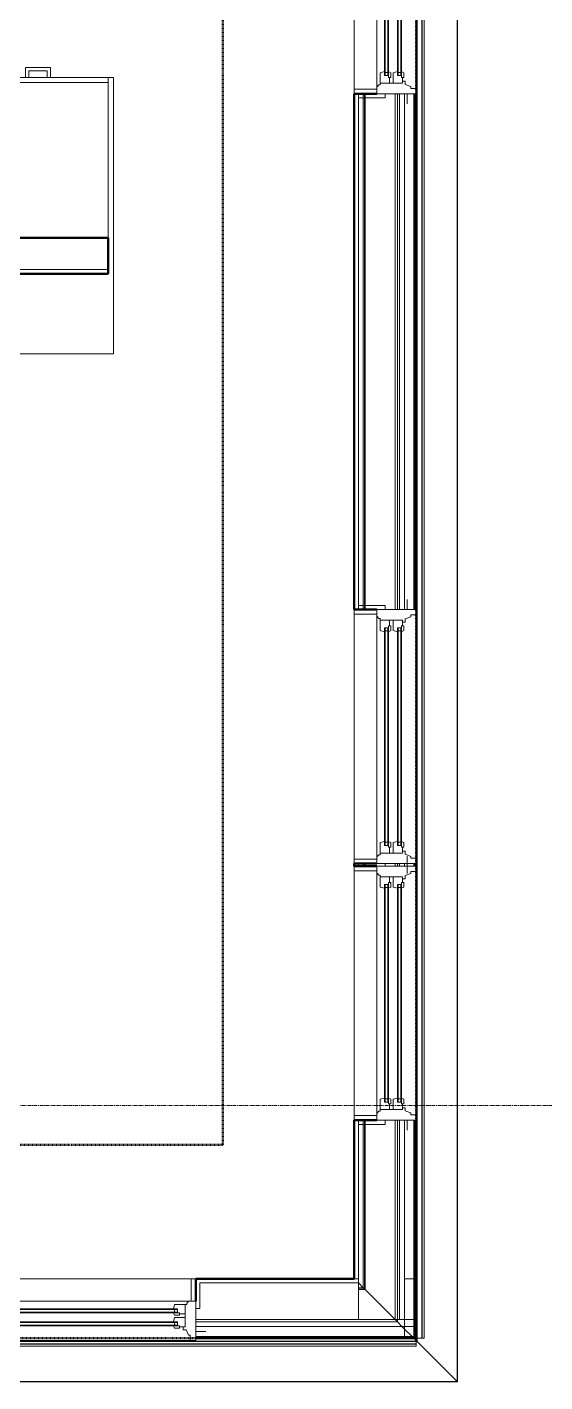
# Model space of a CAD drawing. Header units: inches. Extents: x -4218 to -1830, y 9767 to 12426.
# Drawn here: x -2125.7 to -2048.3, y 11240.8 to 11443.6 of the extents above; entities that cross this region are included whole.
import ezdxf

# ---------------------------------------------------------------- set-up
doc = ezdxf.new("R2010")
doc.units = ezdxf.units.IN
doc.header["$MEASUREMENT"] = 0
doc.linetypes.add('Dash 1_16_', pattern=[0.125, 0.0625, -0.0625])
doc.linetypes.add('Grid Line 1_2_', pattern=[0.875, 0.5, -0.125, 0.125, -0.125])
for name, color, linetype, lineweight in [('0-1', 7, 'Continuous', 5), ('0-2', 10, 'Continuous', 9), ('A-GLAZ-1', 151, 'Continuous', 9), ('A-GLAZ-2', 151, 'Continuous', 20), ('A-WALL', 113, 'Continuous', 13), ('A-WALL-1', 7, 'Continuous', 50), ('A-WALL-2', 250, 'Continuous', 13), ('A-WALL-4', 252, 'Continuous', 9), ('A-WALL-7', 113, 'Continuous', 9), ('A-WALL-8', 113, 'Continuous', 50), ('C-PROP-LINE-1', 91, 'Dash 1_16_', 50), ('Q-CASE-3', 10, 'Continuous', 9), ('S-GRID-1', 1, 'Grid Line 1_2_', 9)]:
    doc.layers.add(name, color=color, linetype=linetype, lineweight=lineweight)

# ---------------------------------------------------------------- blocks, each defined once
blk = doc.blocks.new('Base Cabinet 3 Drawer 230 - Base Cabinet 3 Drawer 230 21_-2554957-BACKGROUND - RCP - 3RD FLOOR')
at = {"layer": 'Q-CASE-3'}
for p, q in [((-9.76, -23.25), (-9.76, 0)), ((-9.76, 0), (11.24, 0)), ((11.24, 0), (11.24, -23.25)), ((-9.76, -23.25), (-9.76, -24)), ((11.24, -23.25), (-9.76, -23.25)), ((-9.76, -24), (11.24, -24)), ((-0.64, -24), (-1.14, -24)), ((-1.14, -25.5), (-1.14, -24)), ((-0.64, -25), (-0.64, -24)), ((2.11, -25), (2.11, -24)), ((2.11, -24), (2.61, -24)), ((2.61, -24), (2.61, -25.5)), ((11.24, -24), (11.24, -23.25)), ((2.61, -25.5), (-1.14, -25.5)), ((-0.64, -25), (2.11, -25))]:
    blk.add_line(p, q, dxfattribs=at)
blk = doc.blocks.new('CTR - 1st Phase - Unit Layouts_rvt-1-BACKGROUND - RCP - 3RD FLOOR')
at = {"layer": 'A-WALL-1'}
for p, q in [((-2189.21, 11412.02), (-2113.58, 11412.02)), ((-2113.58, 11412.02), (-2113.58, 11406.65)), ((-2113.58, 11406.65), (-2249.58, 11406.65))]:
    blk.add_line(p, q, dxfattribs=at)
at = {"layer": 'A-WALL-2'}
blk.add_line((-2249.58, 11407.27), (-2113.58, 11407.27), dxfattribs=at)
at = {"layer": 'A-WALL-4'}
for p, q in [((-2189.21, 11412.02), (-2113.58, 11412.02)), ((-2113.58, 11412.02), (-2113.58, 11406.65)), ((-2113.58, 11406.65), (-2249.58, 11406.65))]:
    blk.add_line(p, q, dxfattribs=at)
at = {"layer": 'A-WALL-7'}
for p, q in [((-2125.46, 11436.02), (-2125.96, 11436.02)), ((-2122.71, 11436.02), (-2125.46, 11436.02)), ((-2125.46, 11436.02), (-2122.71, 11436.02)), ((-2122.21, 11436.02), (-2122.71, 11436.02)), ((-2112.8, 11436.02), (-2122.21, 11436.02)), ((-2122.21, 11436.02), (-2112.8, 11436.02)), ((-2112.8, 11394.65), (-2112.8, 11436.02)), ((-2112.8, 11436.02), (-2112.8, 11394.65)), ((-2250.33, 11394.65), (-2112.8, 11394.65)), ((-2112.8, 11394.65), (-2250.33, 11394.65))]:
    blk.add_line(p, q, dxfattribs=at)
at = {"layer": '0-2', "rotation": 180}
blk.add_blockref('Base Cabinet 3 Drawer 230 - Base Cabinet 3 Drawer 230 21_-2554957-BACKGROUND - RCP - 3RD FLOOR', (-2123.35, 11412.02), dxfattribs=at)
blk = doc.blocks.new('Basic Wall _ EXT - FIBER CEMENT - LARGE - 1hr - ___-2162456-BACKGROUND - RCP - 3RD FLOOR')
at = {"layer": 'A-WALL-7'}
for p, q in [((-2066.68, 11247.39), (-2066.68, 12118.59)), ((-2066.67, 11247.39), (-2066.67, 12118.59)), ((-2066.67, 11247.39), (-2066.67, 12118.59)), ((-2066.66, 11247.39), (-2066.66, 12118.59)), ((-2066.64, 11247.39), (-2066.64, 12118.59)), ((-2066.64, 11247.39), (-2066.64, 12118.59)), ((-2066.34, 12118.59), (-2066.34, 11247.39)), ((-2069.3, 11433.58), (-2069.3, 11356.4)), ((-2069.3, 11356.4), (-2069.3, 11433.58)), ((-2069.27, 11356.4), (-2069.27, 11433.58)), ((-2069.27, 11356.4), (-2069.27, 11433.58)), ((-2069.3, 11318.38), (-2069.3, 11318)), ((-2069.3, 11318), (-2069.3, 11318.38)), ((-2069.27, 11318), (-2069.27, 11318.37)), ((-2069.27, 11318), (-2069.27, 11318.37)), ((-2069.3, 11279.98), (-2069.3, 11250.14)), ((-2069.3, 11256.26), (-2069.3, 11279.98)), ((-2069.27, 11256.26), (-2069.27, 11279.98)), ((-2069.27, 11256.26), (-2069.27, 11279.98)), ((-2069.3, 11250.14), (-2069.3, 11256.26)), ((-2069.27, 11250.14), (-2069.27, 11256.26)), ((-2069.27, 11250.14), (-2069.27, 11256.26)), ((-2069.3, 11250.14), (-2069.3, 11247.64)), ((-2069.3, 11249.14), (-2069.3, 11250.14)), ((-2069.27, 11249.14), (-2069.27, 11250.12)), ((-2069.27, 11247.64), (-2069.27, 11250.12)), ((-2069.3, 11247.64), (-2069.3, 11249.14)), ((-2069.27, 11247.64), (-2069.27, 11249.14)), ((-2069.3, 11247.63), (-2069.3, 11247.39)), ((-2069.3, 11247.39), (-2069.3, 11247.63)), ((-2069.3, 11247.39), (-2067.55, 11247.39)), ((-2069.27, 11247.39), (-2069.3, 11247.39)), ((-2069.27, 11247.39), (-2069.27, 11247.63)), ((-2069.27, 11247.39), (-2069.27, 11247.63)), ((-2067.55, 11247.39), (-2069.27, 11247.39)), ((-2067.55, 11247.39), (-2066.68, 11247.39)), ((-2066.68, 11247.39), (-2067.55, 11247.39)), ((-2066.66, 11247.39), (-2066.68, 11247.39)), ((-2066.68, 11247.39), (-2066.53, 11247.39)), ((-2066.67, 11247.39), (-2066.53, 11247.39)), ((-2066.53, 11247.39), (-2066.66, 11247.39)), ((-2066.53, 11247.39), (-2066.64, 11247.39)), ((-2066.53, 11247.39), (-2066.4, 11247.39)), ((-2066.42, 11247.39), (-2066.5, 11247.39)), ((-2066.39, 11247.39), (-2066.42, 11247.39)), ((-2066.4, 11247.39), (-2066.37, 11247.39)), ((-2066.38, 11247.39), (-2066.39, 11247.39)), ((-2066.39, 11247.39), (-2066.37, 11247.39)), ((-2066.37, 11247.39), (-2066.38, 11247.39)), ((-2066.37, 11247.39), (-2066.37, 11247.39)), ((-2066.37, 11247.39), (-2066.34, 11247.39)), ((-2066.34, 11247.39), (-2066.36, 11247.39))]:
    blk.add_line(p, q, dxfattribs=at)
blk = doc.blocks.new('Basic Wall _ EXT - FIBER CEMENT - SMALL - 1hr - ___-2145930-BACKGROUND - RCP - 3RD FLOOR')
at = {"layer": 'A-WALL-7'}
for p, q in [((-2061.44, 12125.07), (-2061.44, 11240.9)), ((-2061.44, 11240.9), (-2061.44, 12125.07)), ((-2061.36, 11240.83), (-2061.36, 12125.15)), ((-2061.36, 11240.83), (-2061.36, 12125.15)), ((-2067.46, 11247.39), (-2067.46, 12009.39)), ((-2067.39, 11247.39), (-2067.39, 12009.39)), ((-2075.45, 11433.58), (-2075.45, 11356.4)), ((-2075.45, 11356.4), (-2075.45, 11433.58)), ((-2075.25, 11356.4), (-2075.25, 11433.58)), ((-2075.25, 11356.4), (-2075.25, 11433.58)), ((-2075.17, 11356.4), (-2075.17, 11433.58)), ((-2075.17, 11356.4), (-2075.17, 11433.58)), ((-2070.35, 11356.4), (-2070.35, 11433.58)), ((-2070.35, 11356.4), (-2070.35, 11433.58)), ((-2067.92, 11356.4), (-2067.92, 11433.58)), ((-2067.92, 11356.4), (-2067.92, 11433.58)), ((-2067.92, 11356.4), (-2067.92, 11433.58)), ((-2075.45, 11318.38), (-2075.45, 11318)), ((-2075.45, 11318), (-2075.45, 11318.38)), ((-2075.25, 11318), (-2075.25, 11318.38)), ((-2075.25, 11318), (-2075.25, 11318.38)), ((-2075.17, 11318), (-2075.17, 11318.38)), ((-2075.17, 11318), (-2075.17, 11318.38)), ((-2070.35, 11318), (-2070.35, 11318.38)), ((-2070.35, 11318), (-2070.35, 11318.38)), ((-2067.92, 11318.03), (-2067.92, 11318.38)), ((-2067.92, 11318.03), (-2067.92, 11318.38)), ((-2067.92, 11318.03), (-2067.92, 11318.38)), ((-2075.45, 11279.98), (-2075.45, 11256.2)), ((-2075.45, 11256.2), (-2075.45, 11279.98)), ((-2075.25, 11256.2), (-2075.25, 11279.98)), ((-2075.25, 11256.2), (-2075.25, 11279.98)), ((-2075.17, 11256.2), (-2075.17, 11279.98)), ((-2075.17, 11256.2), (-2075.17, 11279.98)), ((-2070.35, 11256.26), (-2070.35, 11279.98)), ((-2070.35, 11256.26), (-2070.35, 11279.98)), ((-2067.92, 11256.26), (-2067.92, 11279.98)), ((-2067.92, 11256.26), (-2067.92, 11279.98)), ((-2067.92, 11256.26), (-2067.92, 11279.98)), ((-2075.45, 11256.19), (-2075.45, 11254.92)), ((-2075.45, 11254.92), (-2075.45, 11256.19)), ((-2075.25, 11254.71), (-2075.25, 11256.19)), ((-2075.25, 11254.71), (-2075.25, 11256.19)), ((-2075.17, 11254.64), (-2075.17, 11256.2)), ((-2075.17, 11254.64), (-2075.17, 11256.2)), ((-2070.35, 11249.81), (-2070.35, 11256.25)), ((-2070.35, 11249.81), (-2070.35, 11256.25)), ((-2067.92, 11249.22), (-2067.92, 11256.26)), ((-2067.92, 11249.22), (-2067.92, 11256.26)), ((-2067.92, 11249.22), (-2067.92, 11256.26)), ((-2076.17, 11255.64), (-2075.45, 11254.92)), ((-2075.45, 11254.92), (-2076.17, 11255.64)), ((-2075.45, 11254.92), (-2076.17, 11255.64)), ((-2076.17, 11255.64), (-2075.45, 11254.92)), ((-2075.45, 11254.92), (-2075.25, 11254.71)), ((-2075.25, 11254.71), (-2075.45, 11254.92)), ((-2075.25, 11254.71), (-2075.45, 11254.92)), ((-2075.45, 11254.92), (-2075.25, 11254.71)), ((-2075.25, 11254.71), (-2075.17, 11254.64)), ((-2075.17, 11254.64), (-2075.25, 11254.71)), ((-2075.17, 11254.64), (-2075.25, 11254.71)), ((-2075.17, 11254.64), (-2070.67, 11250.14)), ((-2070.67, 11250.14), (-2075.17, 11254.64)), ((-2070.67, 11250.14), (-2070.35, 11249.81)), ((-2070.35, 11249.81), (-2070.67, 11250.14)), ((-2070.35, 11249.81), (-2069.67, 11249.14)), ((-2069.67, 11249.14), (-2070.35, 11249.81)), ((-2069.67, 11249.14), (-2069.32, 11248.79)), ((-2069.32, 11248.79), (-2069.67, 11249.14)), ((-2069.46, 11248.93), (-2069.52, 11248.99)), ((-2069.32, 11248.79), (-2069.36, 11248.82)), ((-2069.27, 11248.73), (-2068.2, 11247.67)), ((-2068.2, 11247.67), (-2069.27, 11248.73)), ((-2069.27, 11248.73), (-2068.2, 11247.67)), ((-2068.25, 11247.72), (-2069.27, 11248.73)), ((-2068.2, 11247.67), (-2068.25, 11247.72)), ((-2067.92, 11247.64), (-2067.92, 11249.14)), ((-2067.92, 11247.64), (-2067.92, 11249.14)), ((-2067.92, 11247.64), (-2067.92, 11249.14)), ((-2068.2, 11247.67), (-2068.17, 11247.63)), ((-2068.08, 11247.55), (-2068.04, 11247.51)), ((-2068.04, 11247.51), (-2068, 11247.47)), ((-2068, 11247.47), (-2067.97, 11247.43)), ((-2067.97, 11247.43), (-2067.94, 11247.41)), ((-2067.94, 11247.41), (-2067.93, 11247.39)), ((-2067.93, 11247.39), (-2067.92, 11247.39)), ((-2067.92, 11247.39), (-2067.92, 11247.64)), ((-2067.92, 11247.39), (-2067.92, 11247.64)), ((-2067.92, 11247.39), (-2067.92, 11247.64)), ((-2067.87, 11247.34), (-2067.91, 11247.38)), ((-2067.87, 11247.34), (-2067.55, 11247.01)), ((-2067.55, 11247.01), (-2067.87, 11247.34)), ((-2067.87, 11247.34), (-2067.55, 11247.01)), ((-2067.85, 11247.31), (-2067.87, 11247.34)), ((-2067.84, 11247.31), (-2067.85, 11247.31)), ((-2067.84, 11247.3), (-2067.84, 11247.31)), ((-2067.82, 11247.29), (-2067.84, 11247.3)), ((-2067.8, 11247.27), (-2067.82, 11247.29)), ((-2067.55, 11247.01), (-2067.8, 11247.27)), ((-2067.55, 11247.01), (-2067.39, 11246.86)), ((-2067.39, 11246.86), (-2067.55, 11247.01)), ((-2067.55, 11247.01), (-2067.46, 11246.93)), ((-2067.39, 11246.86), (-2067.55, 11247.01)), ((-2067.46, 11246.93), (-2067.46, 11247.39)), ((-2067.46, 11246.93), (-2067.39, 11246.86)), ((-2067.39, 11246.86), (-2067.39, 11247.39)), ((-2067.39, 11246.86), (-2061.44, 11240.9)), ((-2061.44, 11240.9), (-2067.39, 11246.86)), ((-2061.36, 11240.83), (-2061.44, 11240.9))]:
    blk.add_line(p, q, dxfattribs=at)
at = {"layer": 'A-WALL-7', "flags": 128}
for points in [[(-2069.52, 11248.99), (-2069.44, 11248.91), (-2069.37, 11248.84), (-2069.31, 11248.77)], [(-2068.17, 11247.63), (-2068.13, 11247.59), (-2068.08, 11247.55)], [(-2067.92, 11247.39), (-2067.91, 11247.38), (-2067.9, 11247.36), (-2067.87, 11247.34)]]:
    blk.add_lwpolyline(points, dxfattribs=at)
blk = doc.blocks.new('Basic Wall _ EXT - FIBER CEMENT - LARGE - ___-2162457-BACKGROUND - RCP - 3RD FLOOR')
at = {"layer": 'A-WALL-7'}
for p, q in [((-2069.32, 11249.14), (-2100.51, 11249.14)), ((-2100.51, 11249.14), (-2069.32, 11249.14)), ((-2100.51, 11249.11), (-2069.32, 11249.11)), ((-2100.51, 11249.11), (-2069.32, 11249.11)), ((-2067.8, 11249.14), (-2069.27, 11249.14)), ((-2069.27, 11249.14), (-2067.8, 11249.14)), ((-2069.27, 11249.11), (-2067.8, 11249.11)), ((-2069.27, 11249.11), (-2067.8, 11249.11)), ((-2067.55, 11249.14), (-2067.8, 11249.14)), ((-2067.8, 11249.14), (-2067.55, 11249.14)), ((-2067.79, 11249.11), (-2067.55, 11249.11)), ((-2067.79, 11249.11), (-2067.55, 11249.11)), ((-2067.55, 11249.14), (-2067.55, 11249.11)), ((-2067.55, 11247.39), (-2067.55, 11249.14)), ((-2067.55, 11249.11), (-2067.55, 11248.77)), ((-2067.55, 11248.77), (-2067.55, 11247.39)), ((-3400.56, 11246.52), (-2067.55, 11246.52)), ((-3400.55, 11246.51), (-2067.55, 11246.51)), ((-3400.55, 11246.51), (-2067.55, 11246.51)), ((-3400.53, 11246.5), (-2067.55, 11246.5)), ((-3400.52, 11246.48), (-2067.55, 11246.48)), ((-3400.52, 11246.48), (-2067.55, 11246.48)), ((-2067.55, 11246.18), (-3400.21, 11246.18)), ((-2067.55, 11247.39), (-2067.55, 11246.52)), ((-2067.55, 11246.52), (-2067.55, 11247.39)), ((-2067.55, 11246.37), (-2067.55, 11246.52)), ((-2067.55, 11246.52), (-2067.55, 11246.5)), ((-2067.55, 11246.37), (-2067.55, 11246.51)), ((-2067.55, 11246.5), (-2067.55, 11246.37)), ((-2067.55, 11246.48), (-2067.55, 11246.37)), ((-2067.55, 11246.24), (-2067.55, 11246.37)), ((-2067.55, 11246.35), (-2067.55, 11246.3)), ((-2067.55, 11246.3), (-2067.55, 11246.29)), ((-2067.55, 11246.29), (-2067.55, 11246.26)), ((-2067.55, 11246.26), (-2067.55, 11246.23)), ((-2067.55, 11246.21), (-2067.55, 11246.24)), ((-2067.55, 11246.21), (-2067.55, 11246.23)), ((-2067.55, 11246.23), (-2067.55, 11246.21)), ((-2067.55, 11246.18), (-2067.55, 11246.21)), ((-2067.55, 11246.21), (-2067.55, 11246.21)), ((-2067.55, 11246.21), (-2067.55, 11246.21)), ((-2067.55, 11246.2), (-2067.55, 11246.18))]:
    blk.add_line(p, q, dxfattribs=at)
blk = doc.blocks.new('Basic Wall _ EXT - FIBER CEMENT - SMALL - ___-2145931-BACKGROUND - RCP - 3RD FLOOR')
at = {"layer": 'A-WALL-7'}
for p, q in [((-2076.17, 11255.64), (-2075.45, 11254.92)), ((-2075.45, 11254.92), (-2076.17, 11255.64)), ((-2075.45, 11254.92), (-2076.17, 11255.64)), ((-2076.17, 11255.64), (-2075.45, 11254.92)), ((-2075.45, 11254.92), (-2076.17, 11254.92)), ((-2076.17, 11254.92), (-2075.45, 11254.92)), ((-2076.17, 11254.71), (-2075.25, 11254.71)), ((-2076.17, 11254.71), (-2075.25, 11254.71)), ((-2076.17, 11254.64), (-2075.17, 11254.64)), ((-2076.17, 11254.64), (-2075.17, 11254.64)), ((-2075.45, 11254.92), (-2075.25, 11254.71)), ((-2075.25, 11254.71), (-2075.45, 11254.92)), ((-2075.25, 11254.71), (-2075.45, 11254.92)), ((-2075.45, 11254.92), (-2075.25, 11254.71)), ((-2075.25, 11254.71), (-2075.17, 11254.64)), ((-2075.17, 11254.64), (-2075.25, 11254.71)), ((-2075.25, 11254.71), (-2075.17, 11254.64)), ((-2075.17, 11254.64), (-2070.67, 11250.14)), ((-2070.67, 11250.14), (-2075.17, 11254.64)), ((-2100.51, 11249.81), (-2070.35, 11249.81)), ((-2100.51, 11249.81), (-2070.35, 11249.81)), ((-2070.67, 11250.14), (-2070.35, 11249.81)), ((-2070.35, 11249.81), (-2070.67, 11250.14)), ((-2070.35, 11249.81), (-2069.67, 11249.14)), ((-2069.67, 11249.14), (-2070.35, 11249.81)), ((-2069.67, 11249.14), (-2069.32, 11248.79)), ((-2069.32, 11248.79), (-2069.67, 11249.14)), ((-2069.52, 11248.99), (-2069.46, 11248.93)), ((-2069.44, 11248.91), (-2069.52, 11248.99)), ((-2069.37, 11248.84), (-2069.44, 11248.91)), ((-2069.31, 11248.77), (-2069.37, 11248.84)), ((-2069.36, 11248.82), (-2069.32, 11248.79)), ((-2069.27, 11248.73), (-2068.2, 11247.67)), ((-2068.2, 11247.67), (-2069.27, 11248.73)), ((-2069.27, 11248.73), (-2068.25, 11247.72)), ((-2068.2, 11247.67), (-2069.27, 11248.73)), ((-2068.25, 11247.72), (-2068.2, 11247.67)), ((-2220.61, 11246.93), (-2067.55, 11246.93)), ((-2220.61, 11246.86), (-2067.55, 11246.86)), ((-2100.51, 11247.39), (-2067.92, 11247.39)), ((-2100.51, 11247.39), (-2067.92, 11247.39)), ((-2100.51, 11247.39), (-2067.92, 11247.39)), ((-2068.17, 11247.63), (-2068.2, 11247.67)), ((-2067.93, 11247.39), (-2067.94, 11247.41)), ((-2067.92, 11247.39), (-2067.93, 11247.39)), ((-2067.91, 11247.38), (-2067.92, 11247.39)), ((-2067.9, 11247.36), (-2067.91, 11247.38)), ((-2067.87, 11247.34), (-2067.9, 11247.36)), ((-2067.87, 11247.34), (-2067.55, 11247.01)), ((-2067.55, 11247.01), (-2067.87, 11247.34)), ((-2067.55, 11247.01), (-2067.87, 11247.34)), ((-2067.85, 11247.31), (-2067.84, 11247.31)), ((-2067.82, 11247.29), (-2067.8, 11247.27)), ((-2067.8, 11247.27), (-2067.55, 11247.01)), ((-2067.55, 11247.01), (-2067.39, 11246.86)), ((-2067.39, 11246.86), (-2067.55, 11247.01)), ((-2067.55, 11247.01), (-2067.39, 11246.86)), ((-2067.46, 11246.93), (-2067.55, 11247.01)), ((-2067.55, 11246.93), (-2067.46, 11246.93)), ((-2067.55, 11246.86), (-2067.39, 11246.86)), ((-2067.39, 11246.86), (-2067.46, 11246.93)), ((-2067.39, 11246.86), (-2061.44, 11240.9)), ((-2061.44, 11240.9), (-2067.39, 11246.86)), ((-2061.44, 11240.9), (-2220.61, 11240.9)), ((-2220.61, 11240.9), (-2061.44, 11240.9)), ((-2220.61, 11240.83), (-2061.36, 11240.83)), ((-2220.61, 11240.83), (-2061.36, 11240.83)), ((-2061.44, 11240.9), (-2061.36, 11240.83))]:
    blk.add_line(p, q, dxfattribs=at)
at = {"layer": 'A-WALL-7', "flags": 128}
for points in [[(-2068.04, 11247.51), (-2068.08, 11247.55), (-2068.13, 11247.59), (-2068.17, 11247.63)], [(-2067.94, 11247.41), (-2067.97, 11247.43), (-2068, 11247.47), (-2068.04, 11247.51)], [(-2067.91, 11247.38), (-2067.87, 11247.34), (-2067.85, 11247.31)], [(-2067.84, 11247.31), (-2067.84, 11247.3), (-2067.82, 11247.29)]]:
    blk.add_lwpolyline(points, dxfattribs=at)
blk = doc.blocks.new('Window-Double_Hung-Andersen-400_Series-Tilt_Wash - DOUBLE HUNG - COTTAGE - 3RD FLOOR-2888224-BACKGROUND - RCP - 3RD FLOOR')
at = {"layer": 'A-GLAZ-1'}
for p, q in [((-16.29, 2.5), (-15.7, 2.5)), ((-16.29, 2.12), (-15.7, 2.12)), ((-15.82, 2.5), (-15.82, 2.12)), ((-15.7, 2.62), (15.7, 2.62)), ((-15.7, 2.5), (15.7, 2.5)), ((-15.7, 2.12), (15.7, 2.12)), ((16.29, 2.5), (15.7, 2.5)), ((16.29, 2.12), (15.7, 2.12)), ((15.82, 2.5), (15.82, 2.12)), ((-16.29, 0.56), (-15.7, 0.56)), ((-16.29, 0.19), (-15.7, 0.19)), ((-15.82, 0.56), (-15.82, 0.19)), ((-15.7, 2), (15.7, 2)), ((-15.7, 0.69), (15.7, 0.69)), ((-15.7, 0.56), (15.7, 0.56)), ((-15.7, 0.19), (15.7, 0.19)), ((-15.7, 0.06), (15.7, 0.06)), ((16.29, 0.56), (15.7, 0.56)), ((16.29, 0.19), (15.7, 0.19)), ((15.82, 0.56), (15.82, 0.19)), ((18.95, -1.06), (-18.95, -1.06)), ((-18.95, -1.06), (-18.95, -4.44)), ((-18.32, -1.06), (-18.32, -4.44)), ((18.32, -1.06), (18.32, -4.44)), ((18.95, -4.44), (18.95, -1.06)), ((-19.01, -2.44), (-19.01, -3.94)), ((-19.01, -2.44), (-18.95, -2.44)), ((-19.01, -3.94), (-18.95, -3.94)), ((18.95, -2.44), (19.01, -2.44)), ((18.95, -3.94), (19.01, -3.94)), ((19.01, -3.94), (19.01, -2.44)), ((-18.95, -4.44), (18.95, -4.44))]:
    blk.add_line(p, q, dxfattribs=at)
at = {"layer": 'A-GLAZ-2'}
for p, q in [((19.01, 4.81), (-19.01, 4.81)), ((-19.01, 4.81), (-19.01, -1.06)), ((-18.2, 4.81), (-18.2, 4)), ((18.2, 4.81), (18.2, 4)), ((19.01, -1.06), (19.01, 4.81)), ((-19.01, 3.44), (-20.51, 3.44)), ((-18.2, 4), (-17.92, 4)), ((-17.92, 4), (-17.61, 3.19)), ((-17.61, 3.19), (-17.14, 3.19)), ((-17.42, 2.75), (-16.57, 2.75)), ((-17.42, 2.75), (-17.42, -0.56)), ((-17.14, 3.19), (-17.14, 2.75)), ((-15.86, 2.97), (-16.57, 2.97)), ((-16.57, 2.62), (-16.57, 2.97)), ((-15.7, 2.62), (-16.57, 2.62)), ((-16.29, 2.62), (-16.29, 2)), ((-15.86, 2.97), (-15.7, 2.62)), ((15.86, 2.97), (15.7, 2.62)), ((15.7, 2.62), (16.57, 2.62)), ((15.86, 2.97), (16.57, 2.97)), ((16.29, 2.62), (16.29, 2)), ((16.57, 2.62), (16.57, 2.97)), ((17.42, 2.75), (16.57, 2.75)), ((17.14, 3.19), (17.14, 2.75)), ((17.61, 3.19), (17.14, 3.19)), ((17.42, 2.75), (17.42, -0.56)), ((17.92, 4), (17.61, 3.19)), ((18.2, 4), (17.92, 4)), ((19.01, 3.44), (20.51, 3.44)), ((-17.42, 1.37), (-15.86, 1.37)), ((-17.42, 0.81), (-16.57, 0.81)), ((-15.86, 1.03), (-16.57, 1.03)), ((-16.57, 0.69), (-16.57, 1.03)), ((-15.7, 0.69), (-16.57, 0.69)), ((-15.7, 2), (-16.29, 2)), ((-16.29, 0.69), (-16.29, 0.06)), ((-15.7, 0.06), (-16.29, 0.06)), ((-15.86, 1.37), (-15.7, 2)), ((-15.86, 1.03), (-15.7, 0.69)), ((-15.86, -0.56), (-15.7, 0.06)), ((15.7, 2), (16.29, 2)), ((15.86, 1.37), (15.7, 2)), ((15.86, 1.03), (15.7, 0.69)), ((15.7, 0.69), (16.57, 0.69)), ((15.7, 0.06), (16.29, 0.06)), ((15.86, -0.56), (15.7, 0.06)), ((17.42, 1.37), (15.86, 1.37)), ((15.86, 1.03), (16.57, 1.03)), ((16.29, 0.69), (16.29, 0.06)), ((16.57, 0.69), (16.57, 1.03)), ((17.42, 0.81), (16.57, 0.81)), ((-19.01, -1.06), (19.01, -1.06)), ((-17.67, -0.78), (-18, -1.06)), ((-17.67, -0.78), (-17.67, -0.56)), ((-17.67, -0.56), (-15.86, -0.56)), ((17.67, -0.56), (15.86, -0.56)), ((17.67, -0.78), (17.67, -0.56)), ((17.67, -0.78), (18, -1.06))]:
    blk.add_line(p, q, dxfattribs=at)
blk = doc.blocks.new('Window-Double_Hung-Andersen-400_Series-Tilt_Wash - DOUBLE HUNG - COTTAGE - 3RD FLOOR-2888628-BACKGROUND - RCP - 3RD FLOOR')
at = {"layer": 'A-GLAZ-1'}
for p, q in [((-16.29, 2.31), (-15.7, 2.31)), ((-15.82, 2.31), (-15.82, 1.94)), ((-15.7, 2.44), (15.7, 2.44)), ((-15.7, 2.31), (15.7, 2.31)), ((16.29, 2.31), (15.7, 2.31)), ((15.82, 2.31), (15.82, 1.94)), ((-16.29, 1.94), (-15.7, 1.94)), ((-16.29, 0.38), (-15.7, 0.38)), ((-15.82, 0.38), (-15.82, 0)), ((-15.7, 1.94), (15.7, 1.94)), ((-15.7, 1.81), (15.7, 1.81)), ((-15.7, 0.5), (15.7, 0.5)), ((-15.7, 0.38), (15.7, 0.38)), ((16.29, 1.94), (15.7, 1.94)), ((16.29, 0.38), (15.7, 0.38)), ((15.82, 0.38), (15.82, 0)), ((18.95, -1.25), (-18.95, -1.25)), ((-18.95, -1.25), (-18.95, -4.63)), ((-18.32, -1.25), (-18.32, -4.63)), ((-16.29, 0), (-15.7, 0)), ((-15.7, 0), (15.7, 0)), ((-15.7, -0.13), (15.7, -0.13)), ((16.29, 0), (15.7, 0)), ((18.32, -1.25), (18.32, -4.63)), ((18.95, -4.63), (18.95, -1.25)), ((-19.01, -2.63), (-19.01, -4.13)), ((-19.01, -2.63), (-18.95, -2.63)), ((18.95, -2.63), (19.01, -2.63)), ((19.01, -4.13), (19.01, -2.63)), ((-19.01, -4.13), (-18.95, -4.13)), ((-18.95, -4.63), (18.95, -4.63)), ((18.95, -4.13), (19.01, -4.13))]:
    blk.add_line(p, q, dxfattribs=at)
at = {"layer": 'A-GLAZ-2'}
for p, q in [((19.01, 4.62), (-19.01, 4.62)), ((-19.01, 4.62), (-19.01, -1.25)), ((-18.2, 4.62), (-18.2, 3.81)), ((18.2, 4.62), (18.2, 3.81)), ((19.01, -1.25), (19.01, 4.62)), ((-19.01, 3.25), (-20.51, 3.25)), ((-18.2, 3.81), (-17.92, 3.81)), ((-17.92, 3.81), (-17.61, 3)), ((-17.61, 3), (-17.14, 3)), ((-17.42, 2.56), (-16.57, 2.56)), ((-17.42, 2.56), (-17.42, -0.75)), ((-17.14, 3), (-17.14, 2.56)), ((-15.86, 2.78), (-16.57, 2.78)), ((-16.57, 2.44), (-16.57, 2.78)), ((-15.7, 2.44), (-16.57, 2.44)), ((-16.29, 2.44), (-16.29, 1.81)), ((-15.86, 2.78), (-15.7, 2.44)), ((15.86, 2.78), (15.7, 2.44)), ((15.7, 2.44), (16.57, 2.44)), ((15.86, 2.78), (16.57, 2.78)), ((16.29, 2.44), (16.29, 1.81)), ((16.57, 2.44), (16.57, 2.78)), ((17.42, 2.56), (16.57, 2.56)), ((17.14, 3), (17.14, 2.56)), ((17.61, 3), (17.14, 3)), ((17.42, 2.56), (17.42, -0.75)), ((17.92, 3.81), (17.61, 3)), ((18.2, 3.81), (17.92, 3.81)), ((19.01, 3.25), (20.51, 3.25)), ((-17.42, 1.19), (-15.86, 1.19)), ((-17.42, 0.62), (-16.57, 0.62)), ((-15.86, 0.84), (-16.57, 0.84)), ((-16.57, 0.5), (-16.57, 0.84)), ((-15.7, 0.5), (-16.57, 0.5)), ((-15.7, 1.81), (-16.29, 1.81)), ((-16.29, 0.5), (-16.29, -0.13)), ((-15.86, 1.19), (-15.7, 1.81)), ((-15.86, 0.84), (-15.7, 0.5)), ((15.7, 1.81), (16.29, 1.81)), ((15.86, 1.19), (15.7, 1.81)), ((15.86, 0.84), (15.7, 0.5)), ((15.7, 0.5), (16.57, 0.5)), ((17.42, 1.19), (15.86, 1.19)), ((15.86, 0.84), (16.57, 0.84)), ((16.29, 0.5), (16.29, -0.13)), ((16.57, 0.5), (16.57, 0.84)), ((17.42, 0.62), (16.57, 0.62)), ((-19.01, -1.25), (19.01, -1.25)), ((-17.67, -0.97), (-18, -1.25)), ((-17.67, -0.97), (-17.67, -0.75)), ((-17.67, -0.75), (-15.86, -0.75)), ((-15.7, -0.13), (-16.29, -0.13)), ((-15.86, -0.75), (-15.7, -0.13)), ((15.7, -0.13), (16.29, -0.13)), ((15.86, -0.75), (15.7, -0.13)), ((17.67, -0.75), (15.86, -0.75)), ((17.67, -0.97), (17.67, -0.75)), ((17.67, -0.97), (18, -1.25))]:
    blk.add_line(p, q, dxfattribs=at)
blk = doc.blocks.new('Family - ___-2835860-BACKGROUND - RCP - 3RD FLOOR')
at = {"layer": 'C-PROP-LINE-1'}
for q in [(-2067.55, 12118.59), (-3401.42, 11247.39)]:
    blk.add_line((-2067.55, 11247.39), q, dxfattribs=at)
blk = doc.blocks.new('Family - ___-2835903-BACKGROUND - RCP - 3RD FLOOR')
at = {"layer": 'C-PROP-LINE-1'}
for q in [(-2096.45, 12089.69), (-3400.92, 11276.29)]:
    blk.add_line((-2096.45, 11276.29), q, dxfattribs=at)
blk = doc.blocks.new('Family - ___-2835932-BACKGROUND - RCP - 3RD FLOOR')
at = {"layer": 'C-PROP-LINE-1'}
for q in [(-2067.55, 12118.59), (-3401.42, 11247.39)]:
    blk.add_line((-2067.55, 11247.39), q, dxfattribs=at)

msp = doc.modelspace()

# ---------------------------------------------------------------- linework, layer by layer
at = {"layer": 'A-WALL'}
for p, q in [((-2076.17, 11432.95), (-2072.17, 11432.95)), ((-2076.17, 11357.03), (-2076.17, 11432.95)), ((-2072.17, 11433.58), (-2072.17, 11432.95)), ((-2070.67, 11433.58), (-2070.67, 11356.4)), ((-2070.05, 11433.58), (-2070.05, 11356.4)), ((-2069.3, 11433.58), (-2069.3, 11356.4)), ((-2067.8, 11433.58), (-2067.8, 11356.4)), ((-2072.17, 11357.03), (-2076.17, 11357.03)), ((-2072.17, 11357.03), (-2072.17, 11356.4)), ((-2070.67, 11318.38), (-2070.67, 11318)), ((-2070.05, 11318.38), (-2070.05, 11318)), ((-2069.3, 11318.38), (-2069.3, 11318)), ((-2067.8, 11318.38), (-2067.8, 11318)), ((-2076.17, 11255.64), (-2076.17, 11279.35)), ((-2076.17, 11279.35), (-2072.17, 11279.35)), ((-2072.17, 11279.98), (-2072.17, 11279.35)), ((-2070.67, 11279.98), (-2070.67, 11250.14)), ((-2070.05, 11279.98), (-2070.05, 11250.14)), ((-2069.3, 11279.98), (-2069.3, 11250.14)), ((-2067.8, 11247.64), (-2067.8, 11279.98)), ((-2099.89, 11251.83), (-2099.89, 11255.64)), ((-2099.89, 11255.64), (-2076.17, 11255.64)), ((-2099.89, 11251.83), (-2100.51, 11251.83)), ((-2067.8, 11250.14), (-2100.51, 11250.14)), ((-2067.8, 11249.14), (-2100.51, 11249.14)), ((-2067.8, 11247.64), (-2100.51, 11247.64))]:
    msp.add_line(p, q, dxfattribs=at)
at = {"layer": 'A-WALL-7'}
for p, q in [((-2076.8, 11356.34), (-2076.8, 11433.64)), ((-2076.17, 11433.58), (-2076.17, 11356.4)), ((-2076.8, 11318.44), (-2076.8, 11317.94)), ((-2076.17, 11318.38), (-2076.17, 11318)), ((-2072.17, 11318.38), (-2072.17, 11318)), ((-2076.8, 11280.04), (-2076.8, 11279.98)), ((-2076.17, 11279.98), (-2076.17, 11279.35)), ((-2100.57, 11256.26), (-2076.17, 11256.26)), ((-2069.3, 11256.26), (-2067.55, 11256.26)), ((-2069.27, 11256.26), (-2069.27, 11250.14)), ((-2076.17, 11255.64), (-2076.17, 11250.14)), ((-2069.3, 11247.64), (-2069.3, 11250.14)), ((-2069.27, 11250.12), (-2069.27, 11247.64)), ((-2069.3, 11247.39), (-2069.3, 11247.63)), ((-2069.27, 11247.63), (-2069.27, 11247.39))]:
    msp.add_line(p, q, dxfattribs=at)
at = {"layer": 'A-WALL-8'}
for p, q in [((-2076.8, 11356.4), (-2076.8, 11433.58)), ((-2076.8, 11433.58), (-2073.42, 11433.58)), ((-2067.55, 11433.58), (-2067.55, 11356.4)), ((-2073.42, 11356.4), (-2076.8, 11356.4)), ((-2076.8, 11318), (-2076.8, 11318.38)), ((-2076.8, 11318.38), (-2073.42, 11318.38)), ((-2073.42, 11318), (-2076.8, 11318)), ((-2067.55, 11318.38), (-2067.55, 11318)), ((-2076.8, 11256.26), (-2076.8, 11279.98)), ((-2076.8, 11279.98), (-2073.42, 11279.98)), ((-2067.55, 11279.98), (-2067.55, 11247.39)), ((-2100.51, 11256.26), (-2076.8, 11256.26)), ((-2100.51, 11252.89), (-2100.51, 11256.26)), ((-2067.55, 11247.39), (-2100.51, 11247.39))]:
    msp.add_line(p, q, dxfattribs=at)
at = {"layer": 'S-GRID-1'}
msp.add_line((-1830.2, 11282.19), (-4168.71, 11282.19), dxfattribs=at)

# ---------------------------------------------------------------- block references
at = {"layer": '0-1'}
msp.add_blockref('CTR - 1st Phase - Unit Layouts_rvt-1-BACKGROUND - RCP - 3RD FLOOR', (0, 0), dxfattribs=at)
at = {"layer": 'A-GLAZ-1'}
for name, p, rotation in [('Window-Double_Hung-Andersen-400_Series-Tilt_Wash - DOUBLE HUNG - COTTAGE - 3RD FLOOR-2888628-BACKGROUND - RCP - 3RD FLOOR', (-2072.17, 11452.59), 269.9999999999999), ('Window-Double_Hung-Andersen-400_Series-Tilt_Wash - DOUBLE HUNG - COTTAGE - 3RD FLOOR-2888628-BACKGROUND - RCP - 3RD FLOOR', (-2072.17, 11337.39), 269.9999999999999), ('Window-Double_Hung-Andersen-400_Series-Tilt_Wash - DOUBLE HUNG - COTTAGE - 3RD FLOOR-2888628-BACKGROUND - RCP - 3RD FLOOR', (-2072.17, 11298.99), 269.9999999999999), ('Window-Double_Hung-Andersen-400_Series-Tilt_Wash - DOUBLE HUNG - COTTAGE - 3RD FLOOR-2888224-BACKGROUND - RCP - 3RD FLOOR', (-2119.52, 11251.83), 180)]:
    msp.add_blockref(name, p, dxfattribs=dict(at, rotation=rotation))
at = {"layer": 'A-WALL-7'}
for name in ['Basic Wall _ EXT - FIBER CEMENT - SMALL - 1hr - ___-2145930-BACKGROUND - RCP - 3RD FLOOR', 'Basic Wall _ EXT - FIBER CEMENT - LARGE - 1hr - ___-2162456-BACKGROUND - RCP - 3RD FLOOR', 'Basic Wall _ EXT - FIBER CEMENT - SMALL - ___-2145931-BACKGROUND - RCP - 3RD FLOOR', 'Basic Wall _ EXT - FIBER CEMENT - LARGE - ___-2162457-BACKGROUND - RCP - 3RD FLOOR']:
    msp.add_blockref(name, (0, 0), dxfattribs=at)
at = {"layer": 'C-PROP-LINE-1'}
for name in ['Family - ___-2835860-BACKGROUND - RCP - 3RD FLOOR', 'Family - ___-2835932-BACKGROUND - RCP - 3RD FLOOR', 'Family - ___-2835903-BACKGROUND - RCP - 3RD FLOOR']:
    msp.add_blockref(name, (0, 0), dxfattribs=at)

doc.saveas('drawing.dxf')
